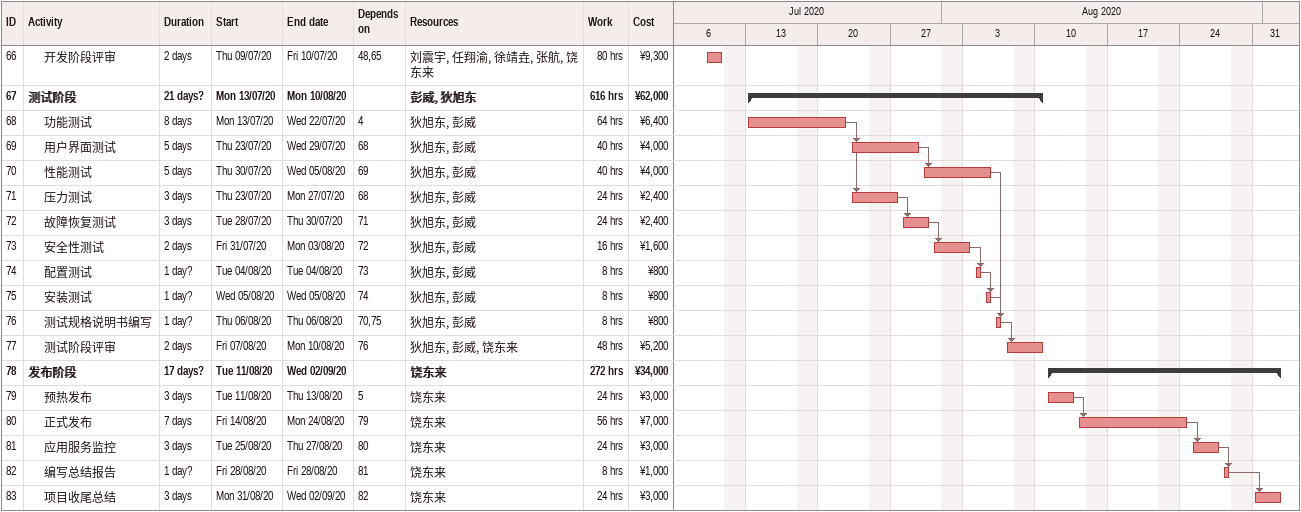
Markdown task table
| ID | Level | Task | Duration | Start | Finish | Predecessors | Resources | Work (h) | Cost (¥) |
|---|---|---|---|---|---|---|---|---|---|
| 66 | 2 | 开发阶段评审 | 2d | 2020-07-09 | 2020-07-10 | 48, 65 | 刘震宇, 任翔渝, 徐靖垚, 张航, 饶东来 | 80 | 9300 |
| 67 | 1 | **测试阶段** | 21d? | 2020-07-13 | 2020-08-10 |  | 彭威, 狄旭东 | 616 | 62000 |
| 68 | 2 | 功能测试 | 8d | 2020-07-13 | 2020-07-22 | 4 | 狄旭东, 彭威 | 64 | 6400 |
| 69 | 2 | 用户界面测试 | 5d | 2020-07-23 | 2020-07-29 | 68 | 狄旭东, 彭威 | 40 | 4000 |
| 70 | 2 | 性能测试 | 5d | 2020-07-30 | 2020-08-05 | 69 | 狄旭东, 彭威 | 40 | 4000 |
| 71 | 2 | 压力测试 | 3d | 2020-07-23 | 2020-07-27 | 68 | 狄旭东, 彭威 | 24 | 2400 |
| 72 | 2 | 故障恢复测试 | 3d | 2020-07-28 | 2020-07-30 | 71 | 狄旭东, 彭威 | 24 | 2400 |
| 73 | 2 | 安全性测试 | 2d | 2020-07-31 | 2020-08-03 | 72 | 狄旭东, 彭威 | 16 | 1600 |
| 74 | 2 | 配置测试 | 1d? | 2020-08-04 | 2020-08-04 | 73 | 狄旭东, 彭威 | 8 | 800 |
| 75 | 2 | 安装测试 | 1d? | 2020-08-05 | 2020-08-05 | 74 | 狄旭东, 彭威 | 8 | 800 |
| 76 | 2 | 测试规格说明书编写 | 1d? | 2020-08-06 | 2020-08-06 | 70, 75 | 狄旭东, 彭威 | 8 | 800 |
| 77 | 2 | 测试阶段评审 | 2d | 2020-08-07 | 2020-08-10 | 76 | 狄旭东, 彭威, 饶东来 | 48 | 5200 |
| 78 | 1 | **发布阶段** | 17d? | 2020-08-11 | 2020-09-02 |  | 饶东来 | 272 | 34000 |
| 79 | 2 | 预热发布 | 3d | 2020-08-11 | 2020-08-13 | 5 | 饶东来 | 24 | 3000 |
| 80 | 2 | 正式发布 | 7d | 2020-08-14 | 2020-08-24 | 79 | 饶东来 | 56 | 7000 |
| 81 | 2 | 应用服务监控 | 3d | 2020-08-25 | 2020-08-27 | 80 | 饶东来 | 24 | 3000 |
| 82 | 2 | 编写总结报告 | 1d? | 2020-08-28 | 2020-08-28 | 81 | 饶东来 | 8 | 1000 |
| 83 | 2 | 项目收尾总结 | 3d | 2020-08-31 | 2020-09-02 | 82 | 饶东来 | 24 | 3000 |
